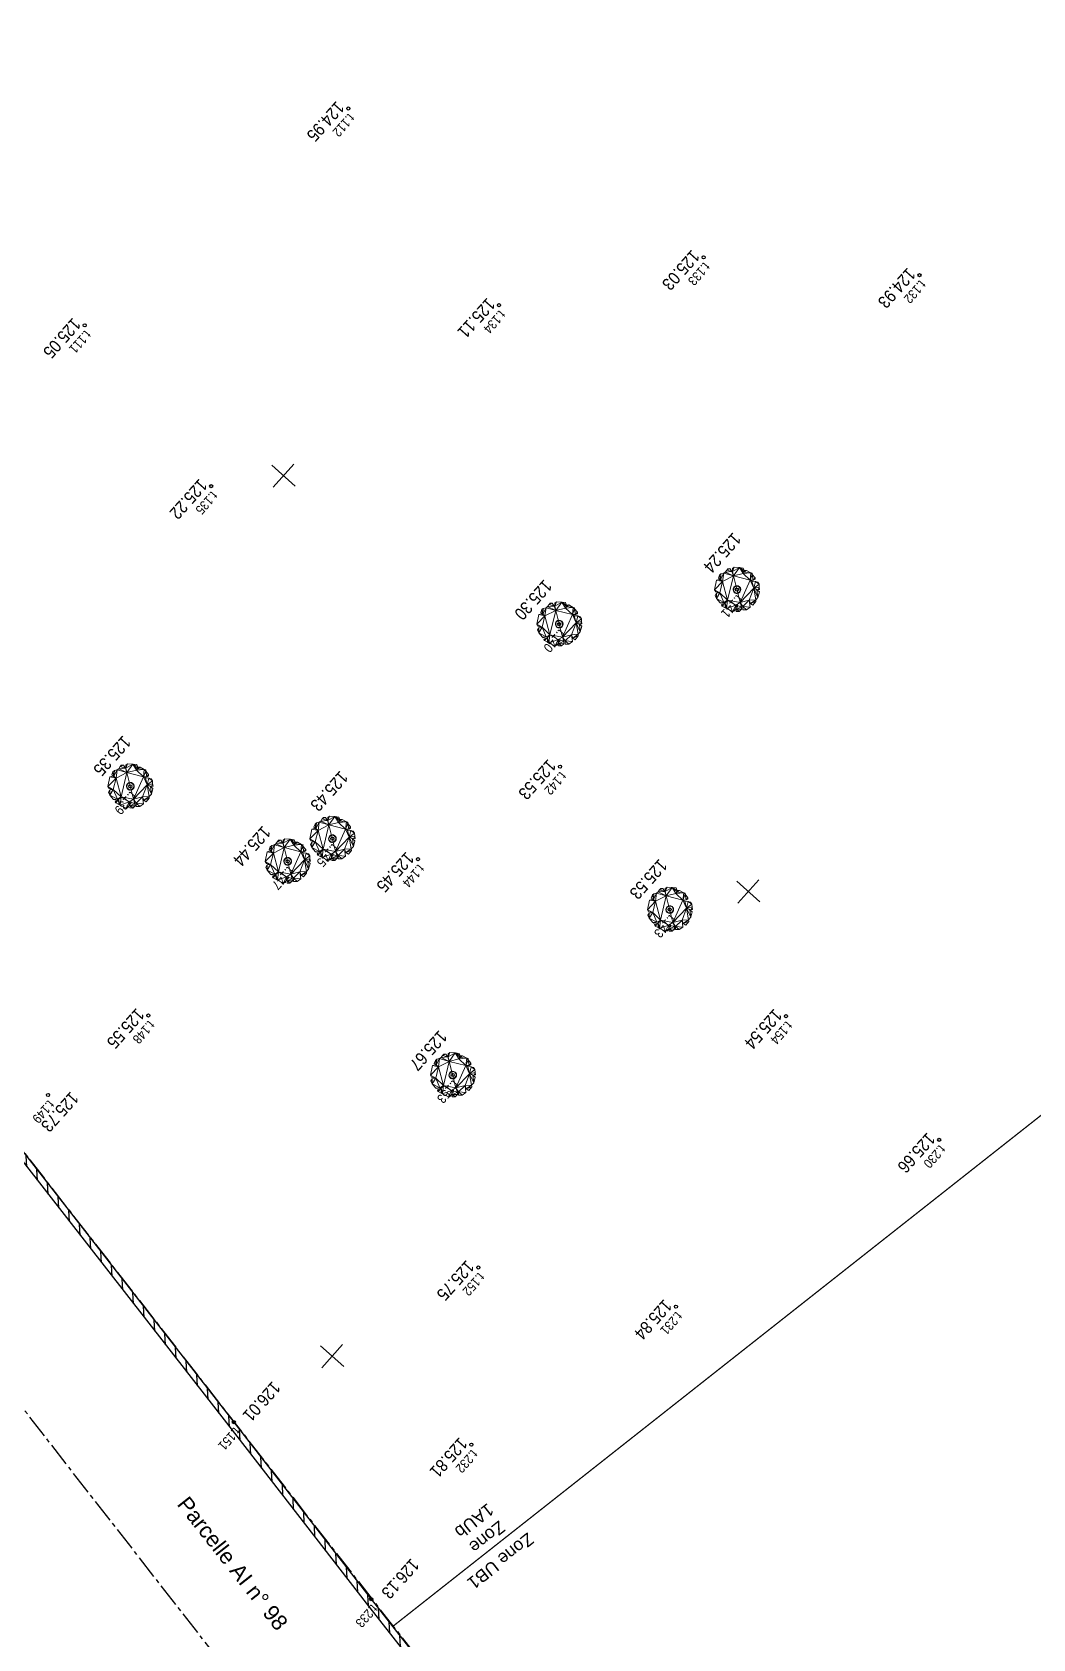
# Model space of a CAD drawing. Header units: metres. Extents: x -2858 to 512, y -1995 to 1252.
# Drawn here: x -2110.6 to -2078.6, y -1499.1 to -1447.6 of the extents above; entities that cross this region are included whole.
import ezdxf
from ezdxf.enums import TextEntityAlignment as Align

# ---------------------------------------------------------------- set-up
doc = ezdxf.new("R2010")
doc.units = ezdxf.units.M
doc.header["$PDMODE"] = 33
doc.header["$PDSIZE"] = 0.1
doc.linetypes.add('AXES2', pattern=[28.575, 19.05, -3.175, 3.175, -3.175])
doc.linetypes.add('INTERROMPU', pattern=[0.75, 0.5, -0.25])
for name, color, linetype in [('Calque commun', 7, 'Continuous'), ('Calque19', 7, 'Continuous'), ('Carroyage(2)_Croix', 7, 'Continuous'), ('Limites', 1, 'AXES2'), ('Mise en Page', 7, 'Continuous'), ('Murs', 7, 'Continuous'), ('Murs Hachures', 7, 'Continuous'), ("Plan Local d'Urbanisme", 30, 'Continuous'), ('Points Topo', 7, 'Continuous'), ('Points Topo Altitude', 7, 'Continuous'), ('Points Topo Matricule', 252, 'Continuous'), ('Textes', 7, 'Continuous'), ('Végétation', 102, 'Continuous')]:
    doc.layers.add(name, color=color, linetype=linetype)
doc.styles.add('Pts Topo SPE', font='', dxfattribs={"width": 0.9})
doc.styles.get("Standard").update_dxf_attribs({"font": 'arial.ttf'})
doc.styles.get('Pts Topo SPE').set_extended_font_data('Titillium Web Light')

# ---------------------------------------------------------------- blocks, each defined once
blk = doc.blocks.new('PointTopo_SPE')
at = {"layer": 'Calque commun', "color": 1, "linetype": 'ByBlock', "lineweight": -2}
blk.add_point((0, 0), dxfattribs=at)
blk = doc.blocks.new('Block158')
at = {"layer": 'Calque19', "color": 34, "linetype": 'Continuous', "lineweight": 9, "true_color": 0x994c00, "flags": 128}
for points in [[(-0.28, 0), (-0.28, 0, 1), (0.28, 0), (0.28, 0, 1), (-0.28, 0), (-0.28, 0)], [(0.25, 0), (0.25, 0, -1), (-0.25, 0), (-0.25, 0, -1), (0.25, 0), (0.25, 0)]]:
    blk.add_lwpolyline(points, format="xyb", dxfattribs=at)
blk = doc.blocks.new('SPE30')
at = {"layer": 'Calque19', "color": 102, "linetype": 'Continuous', "lineweight": 9}
blk.add_polyline3d([(0.83, 1.21, 0), (0.83, 1.21, 0), (0.83, 1.21, 0)], dxfattribs=at)
blk.add_polyline3d([(0.83, 1.21, 0), (0.83, 1.21, 0), (0.83, 1.21, 0)], dxfattribs=at)
at = {"layer": 'Calque19', "color": 34, "linetype": 'Continuous', "lineweight": 9}
for radius in [0.28, 0.25]:
    blk.add_arc((0, 0), radius, 0, 359.9994, dxfattribs=at)
at = {"layer": 'Calque19', "color": 34, "linetype": 'ByBlock', "lineweight": -2, "true_color": 0x994c00}
blk.add_blockref('Block158', (0, 0), dxfattribs=at)
at = {"layer": 'Calque19', "color": 102, "linetype": 'Continuous', "lineweight": 9}
mesh = blk.add_polyface(dxfattribs=at)
corners = [(0.24, -1.17), (1.02, 0.01), (0.99, -0.77), (1.54, 0.25), (1.28, 0.01), (1.52, 0.36), (-0.89, 0.85), (-0.96, 1.1), (-0.6, 1.51), (-1.58, -0.05), (-1.29, -0.46), (-1.51, -0.4), (0.62, 1.49), (0.63, 1.13), (0.31, 1.56), (1.31, -0.08), (1.51, -0.21), (1.52, -0.27), (-0.02, 1.18), (-0.36, 1.51), (0.1, 1.41), (0.7, 1.08), (1.06, 0.93), (0.89, 0.69), (-1.4, -0.51), (-1.41, -0.57), (-1.31, -0.49), (-1.32, -0.93), (1.09, -1.2), (0.47, -1.56), (-0.28, 1.6), (-0.57, -0.85), (-1.17, -0.44), (-1.15, 0.25), (0.54, 0.8), (0.05, -1.64), (0.25, -1.37), (0.27, -1.55), (-0.25, -1.5), (-1.18, 0.41), (-0.39, -1.48), (-0.57, -1.5), (-0.7, -1.5), (-0.8, -1.39), (1.09, 0.88), (1.38, 0.83), (1.46, -0.68), (0.07, 1.62), (-1.31, 0.42), (-1.57, 0.09), (1.6, 0.01), (1.57, -0.08), (1.49, -0.08), (1.14, -1.04), (-1.63, 0.04), (1.25, 0.91), (-1.02, 1.16), (-1.22, 1.08), (0.83, 1.21), (1.06, 1.18), (-0.76, -1.12), (-1.08, -1.23), (-1.34, 0.61), (-1.44, 0.48), (-1.52, 0.41), (-1.41, 0.77), (-1.37, 0.94), (1.2, 1.02), (0.8, 1.29), (-0.97, 1.32), (-0.74, -1.14), (-0.08, -1.62), (-1.48, -0.7), (1.37, -0.9), (1.19, -0.93), (-1.11, 1.22), (-0.92, -1.26), (0.31, -1.45)]
mesh.append_faces([[corners[k] for k in face] for face in [(35, 36, 37), (20, 30, 47), (56, 57, 75), (0, 29, 77)]], dxfattribs={"vtx0": -1, "color": 102})
mesh.append_faces([[corners[k] for k in face] for face in [(3, 4, 5), (9, 10, 11), (12, 13, 14), (18, 19, 20), (15, 2, 1), (40, 31, 38), (50, 4, 3), (62, 6, 39), (32, 27, 26)]], dxfattribs={"vtx0": -1, "vtx1": -1, "color": 102})
mesh.append_faces([[corners[k] for k in face] for face in [(0, 1, 2), (1, 23, 5), (31, 27, 32), (31, 33, 34), (0, 38, 31), (15, 46, 2), (31, 34, 1), (31, 32, 33), (9, 49, 33), (9, 33, 32), (33, 6, 34), (62, 66, 6), (18, 6, 19), (1, 34, 23), (0, 2, 28), (0, 31, 1), (34, 6, 18)]], dxfattribs={"vtx0": -1, "vtx1": -1, "vtx2": -1, "color": 102})
mesh.append_faces([[corners[k] for k in face] for face in [(21, 22, 23), (0, 28, 29), (20, 19, 30), (22, 58, 59), (60, 61, 27), (50, 52, 4), (15, 17, 46), (23, 45, 5), (6, 66, 57), (48, 49, 64), (46, 74, 2), (9, 32, 10), (70, 40, 41)]], dxfattribs={"vtx0": -1, "vtx2": -1, "color": 102})
mesh.append_faces([[corners[k] for k in face] for face in [(63, 48, 64), (67, 22, 59), (72, 25, 27)]], dxfattribs={"vtx1": -1, "color": 102})
mesh.append_faces([[corners[k] for k in face] for face in [(6, 7, 8), (25, 26, 27), (33, 39, 6), (23, 44, 45), (48, 33, 49), (18, 14, 13), (56, 6, 57), (34, 21, 23), (13, 34, 18), (4, 1, 5), (0, 36, 38), (70, 31, 40), (71, 38, 36), (43, 70, 41), (31, 60, 27), (21, 58, 22), (35, 71, 36), (8, 19, 6)]], dxfattribs={"vtx1": -1, "vtx2": -1, "color": 102})
mesh.append_faces([[corners[k] for k in face] for face in [(15, 16, 17), (10, 24, 11), (41, 42, 43), (50, 51, 52), (2, 53, 28), (9, 54, 49), (44, 55, 45), (62, 65, 66), (12, 68, 13), (7, 69, 8), (46, 73, 74), (60, 76, 61)]], dxfattribs={"vtx2": -1, "color": 102})
blk = doc.blocks.new('SPE32')
at = {"layer": 'Calque commun', "color": 0, "linetype": 'ByBlock', "lineweight": -2, "xscale": 0.4420946538448334, "yscale": 0.4420946538448334, "zscale": 0.4420946538448334}
blk.add_blockref('SPE30', (0, 0), dxfattribs=at)

msp = doc.modelspace()

# ---------------------------------------------------------------- hatches: boundary and pattern name
at = {"layer": 'Murs Hachures'}
h = msp.add_hatch(dxfattribs=at)
h.set_pattern_fill('ANSI31', color=256, scale=0.1, angle=-131.8382)
h.set_pattern_definition([(273.16176, (-2135.47334, -1451.94252), (0.3170167, 0.01751175), [])])
h.paths.add_polyline_path([(-2120.661, -1471.267), (-2112.186, -1482.19), (-2104.328, -1492.265), (-2099.924, -1497.946), (-2092.112, -1507.916), (-2088.222, -1512.936), (-2081.663, -1521.337), (-2077.296, -1526.932), (-2071.435, -1534.454), (-2063.477, -1544.683), (-2061.298, -1547.451), (-2061.141, -1547.327), (-2063.319, -1544.559), (-2071.277, -1534.332), (-2077.138, -1526.809), (-2081.505, -1521.214), (-2088.064, -1512.813), (-2091.955, -1507.793), (-2099.766, -1497.823), (-2104.17, -1492.143), (-2112.028, -1482.067), (-2120.503, -1471.144), (-2130.803, -1457.942), (-2135.447, -1451.966), (-2135.605, -1452.089), (-2130.96, -1458.065)])

# ---------------------------------------------------------------- linework, layer by layer
at = {"layer": 'Carroyage(2)_Croix'}
for p, q in [((-2102.95, -1461.45), (-2102.205, -1462.117)), ((-2102.244, -1461.411), (-2102.911, -1462.156)), ((-2088.049, -1474.79), (-2087.304, -1475.457)), ((-2087.343, -1474.751), (-2088.01, -1475.496)), ((-2101.39, -1489.691), (-2100.645, -1490.358)), ((-2100.684, -1489.652), (-2101.351, -1490.397))]:
    msp.add_line(p, q, dxfattribs=at)
at = {"layer": 'Limites', "ltscale": 0.04, "flags": 128}
for points in [[(-2138.801, -1447.658), (-2088.064, -1512.813), (-2046.489, -1566.109)], [(-2050.544, -1569.233), (-2142.563, -1451.085)]]:
    msp.add_lwpolyline(points, dxfattribs=at)
at = {"layer": 'Mise en Page', "color": 30, "linetype": 'INTERROMPU', "ltscale": 0.05, "const_width": 0.04, "flags": 128}
msp.add_lwpolyline([(-2023.402, -1422.148), (-2050.523, -1430.375), (-2043.172, -1454.593), (-2099.064, -1498.687)], dxfattribs=at)
at = {"layer": 'Murs', "flags": 128}
for points in [[(-2135.605, -1452.089), (-2130.96, -1458.065), (-2120.661, -1471.267), (-2112.186, -1482.19), (-2104.328, -1492.265), (-2099.924, -1497.946), (-2092.112, -1507.916), (-2088.222, -1512.936), (-2081.663, -1521.337), (-2077.296, -1526.932), (-2071.435, -1534.454), (-2063.477, -1544.683), (-2061.298, -1547.451)], [(-2135.447, -1451.966), (-2130.803, -1457.942), (-2120.503, -1471.144), (-2112.028, -1482.067), (-2104.17, -1492.143), (-2099.766, -1497.823), (-2091.955, -1507.793), (-2088.064, -1512.813), (-2081.505, -1521.214), (-2077.138, -1526.809), (-2071.277, -1534.332), (-2063.319, -1544.559), (-2061.141, -1547.327)]]:
    msp.add_lwpolyline(points, dxfattribs=at)

# ---------------------------------------------------------------- block references
at = {"layer": 'Points Topo'}
ref = msp.add_blockref('PointTopo_SPE', (-2100.502, -1450.005, 124.948), dxfattribs=dict(at, rotation=228.1617603435354))
ref.add_attrib('MAT', 't.112', (-2100.494, -1450.146, 124.948), dxfattribs={"layer": 'Points Topo Matricule', "height": 0.3, "rotation": 228.1618, "style": 'Pts Topo SPE', "width": 0.9})
ref.add_attrib('ALT', '124.95', dxfattribs={"layer": 'Points Topo Altitude', "height": 0.4, "rotation": 228.1618, "style": 'Pts Topo SPE', "width": 0.9}).set_placement((-2100.586, -1450.009, 124.948), align=Align.TOP_LEFT)
ref = msp.add_blockref('PointTopo_SPE', (-2089.109, -1454.777, 125.029), dxfattribs=dict(at, rotation=228.1617603435354))
ref.add_attrib('MAT', 't.133', (-2089.101, -1454.918, 125.029), dxfattribs={"layer": 'Points Topo Matricule', "height": 0.3, "rotation": 228.1618, "style": 'Pts Topo SPE', "width": 0.9})
ref.add_attrib('ALT', '125.03', dxfattribs={"layer": 'Points Topo Altitude', "height": 0.4, "rotation": 228.1618, "style": 'Pts Topo SPE', "width": 0.9}).set_placement((-2089.194, -1454.782, 125.029), align=Align.TOP_LEFT)
ref = msp.add_blockref('PointTopo_SPE', (-2082.19, -1455.35, 124.928), dxfattribs=dict(at, rotation=228.1617603435354))
ref.add_attrib('MAT', 't.132', (-2082.182, -1455.491, 124.928), dxfattribs={"layer": 'Points Topo Matricule', "height": 0.3, "rotation": 228.1618, "style": 'Pts Topo SPE', "width": 0.9})
ref.add_attrib('ALT', '124.93', dxfattribs={"layer": 'Points Topo Altitude', "height": 0.4, "rotation": 228.1618, "style": 'Pts Topo SPE', "width": 0.9}).set_placement((-2082.275, -1455.355, 124.928), align=Align.TOP_LEFT)
ref = msp.add_blockref('PointTopo_SPE', (-2095.667, -1456.315, 125.11), dxfattribs=dict(at, rotation=228.1617603435354))
ref.add_attrib('MAT', 't.134', (-2095.659, -1456.456, 125.11), dxfattribs={"layer": 'Points Topo Matricule', "height": 0.3, "rotation": 228.1618, "style": 'Pts Topo SPE', "width": 0.9})
ref.add_attrib('ALT', '125.11', dxfattribs={"layer": 'Points Topo Altitude', "height": 0.4, "rotation": 228.1618, "style": 'Pts Topo SPE', "width": 0.9}).set_placement((-2095.751, -1456.32, 125.11), align=Align.TOP_LEFT)
ref = msp.add_blockref('PointTopo_SPE', (-2108.95, -1456.958, 125.054), dxfattribs=dict(at, rotation=228.1617603435354))
ref.add_attrib('MAT', 't.111', (-2108.942, -1457.099, 125.054), dxfattribs={"layer": 'Points Topo Matricule', "height": 0.3, "rotation": 228.1618, "style": 'Pts Topo SPE', "width": 0.9})
ref.add_attrib('ALT', '125.05', dxfattribs={"layer": 'Points Topo Altitude', "height": 0.4, "rotation": 228.1618, "style": 'Pts Topo SPE', "width": 0.9}).set_placement((-2109.035, -1456.962, 125.054), align=Align.TOP_LEFT)
ref = msp.add_blockref('PointTopo_SPE', (-2104.895, -1462.12, 125.219), dxfattribs=dict(at, rotation=228.1617603435354))
ref.add_attrib('MAT', 't.135', (-2104.887, -1462.261, 125.219), dxfattribs={"layer": 'Points Topo Matricule', "height": 0.3, "rotation": 228.1618, "style": 'Pts Topo SPE', "width": 0.9})
ref.add_attrib('ALT', '125.22', dxfattribs={"layer": 'Points Topo Altitude', "height": 0.4, "rotation": 228.1618, "style": 'Pts Topo SPE', "width": 0.9}).set_placement((-2104.98, -1462.125, 125.219), align=Align.TOP_LEFT)
ref = msp.add_blockref('PointTopo_SPE', (-2088.045, -1465.439, 125.245), dxfattribs=dict(at, rotation=228.1617603435354))
ref.add_attrib('MAT', 't.141', (-2088.038, -1465.581, 125.245), dxfattribs={"layer": 'Points Topo Matricule', "height": 0.3, "rotation": 228.1618, "style": 'Pts Topo SPE', "width": 0.9})
ref.add_attrib('ALT', '125.24', dxfattribs={"layer": 'Points Topo Altitude', "height": 0.4, "rotation": 228.1618, "style": 'Pts Topo SPE', "width": 0.9}).set_placement((-2087.869, -1463.847, 125.245), align=Align.TOP_LEFT)
ref = msp.add_blockref('PointTopo_SPE', (-2093.74, -1466.545, 125.297), dxfattribs=dict(at, rotation=228.1617603435354))
ref.add_attrib('MAT', 't.140', (-2093.732, -1466.686, 125.297), dxfattribs={"layer": 'Points Topo Matricule', "height": 0.3, "rotation": 228.1618, "style": 'Pts Topo SPE', "width": 0.9})
ref.add_attrib('ALT', '125.30', dxfattribs={"layer": 'Points Topo Altitude', "height": 0.4, "rotation": 228.1618, "style": 'Pts Topo SPE', "width": 0.9}).set_placement((-2093.927, -1465.357, 125.297), align=Align.TOP_LEFT)
ref = msp.add_blockref('PointTopo_SPE', (-2107.489, -1471.747, 125.348), dxfattribs=dict(at, rotation=228.1617603435354))
ref.add_attrib('MAT', 't.139', (-2107.481, -1471.888, 125.348), dxfattribs={"layer": 'Points Topo Matricule', "height": 0.3, "rotation": 228.1618, "style": 'Pts Topo SPE', "width": 0.9})
ref.add_attrib('ALT', '125.35', dxfattribs={"layer": 'Points Topo Altitude', "height": 0.4, "rotation": 228.1618, "style": 'Pts Topo SPE', "width": 0.9}).set_placement((-2107.426, -1470.36, 125.348), align=Align.TOP_LEFT)
ref = msp.add_blockref('PointTopo_SPE', (-2093.713, -1471.115, 125.533), dxfattribs=dict(at, rotation=228.1617603435354))
ref.add_attrib('MAT', 't.142', (-2093.705, -1471.256, 125.533), dxfattribs={"layer": 'Points Topo Matricule', "height": 0.3, "rotation": 228.1618, "style": 'Pts Topo SPE', "width": 0.9})
ref.add_attrib('ALT', '125.53', dxfattribs={"layer": 'Points Topo Altitude', "height": 0.4, "rotation": 228.1618, "style": 'Pts Topo SPE', "width": 0.9}).set_placement((-2093.798, -1471.12, 125.533), align=Align.TOP_LEFT)
ref = msp.add_blockref('PointTopo_SPE', (-2101.012, -1473.426, 125.433), dxfattribs=dict(at, rotation=228.1617603435354))
ref.add_attrib('MAT', 't.145', (-2101.004, -1473.567, 125.433), dxfattribs={"layer": 'Points Topo Matricule', "height": 0.3, "rotation": 228.1618, "style": 'Pts Topo SPE', "width": 0.9})
ref.add_attrib('ALT', '125.43', dxfattribs={"layer": 'Points Topo Altitude', "height": 0.4, "rotation": 228.1618, "style": 'Pts Topo SPE', "width": 0.9}).set_placement((-2100.467, -1471.492, 125.433), align=Align.TOP_LEFT)
ref = msp.add_blockref('PointTopo_SPE', (-2102.446, -1474.153, 125.442), dxfattribs=dict(at, rotation=228.1617603435354))
ref.add_attrib('MAT', 't.147', (-2102.438, -1474.295, 125.442), dxfattribs={"layer": 'Points Topo Matricule', "height": 0.3, "rotation": 228.1618, "style": 'Pts Topo SPE', "width": 0.9})
ref.add_attrib('ALT', '125.44', dxfattribs={"layer": 'Points Topo Altitude', "height": 0.4, "rotation": 228.1618, "style": 'Pts Topo SPE', "width": 0.9}).set_placement((-2102.946, -1473.257, 125.442), align=Align.TOP_LEFT)
ref = msp.add_blockref('PointTopo_SPE', (-2098.264, -1474.085, 125.454), dxfattribs=dict(at, rotation=228.1617603435354))
ref.add_attrib('MAT', 't.144', (-2098.256, -1474.227, 125.454), dxfattribs={"layer": 'Points Topo Matricule', "height": 0.3, "rotation": 228.1618, "style": 'Pts Topo SPE', "width": 0.9})
ref.add_attrib('ALT', '125.45', dxfattribs={"layer": 'Points Topo Altitude', "height": 0.4, "rotation": 228.1618, "style": 'Pts Topo SPE', "width": 0.9}).set_placement((-2098.349, -1474.09, 125.454), align=Align.TOP_LEFT)
ref = msp.add_blockref('PointTopo_SPE', (-2090.197, -1475.7, 125.527), dxfattribs=dict(at, rotation=228.1617603435354))
ref.add_attrib('MAT', 't.143', (-2090.189, -1475.842, 125.527), dxfattribs={"layer": 'Points Topo Matricule', "height": 0.3, "rotation": 228.1618, "style": 'Pts Topo SPE', "width": 0.9})
ref.add_attrib('ALT', '125.53', dxfattribs={"layer": 'Points Topo Altitude', "height": 0.4, "rotation": 228.1618, "style": 'Pts Topo SPE', "width": 0.9}).set_placement((-2090.234, -1474.317, 125.527), align=Align.TOP_LEFT)
ref = msp.add_blockref('PointTopo_SPE', (-2106.91, -1479.1, 125.548), dxfattribs=dict(at, rotation=228.1617603435354))
ref.add_attrib('MAT', 't.148', (-2106.902, -1479.241, 125.548), dxfattribs={"layer": 'Points Topo Matricule', "height": 0.3, "rotation": 228.1618, "style": 'Pts Topo SPE', "width": 0.9})
ref.add_attrib('ALT', '125.55', dxfattribs={"layer": 'Points Topo Altitude', "height": 0.4, "rotation": 228.1618, "style": 'Pts Topo SPE', "width": 0.9}).set_placement((-2106.995, -1479.105, 125.548), align=Align.TOP_LEFT)
ref = msp.add_blockref('PointTopo_SPE', (-2086.468, -1479.119, 125.541), dxfattribs=dict(at, rotation=228.1617603435354))
ref.add_attrib('MAT', 't.154', (-2086.46, -1479.26, 125.541), dxfattribs={"layer": 'Points Topo Matricule', "height": 0.3, "rotation": 228.1618, "style": 'Pts Topo SPE', "width": 0.9})
ref.add_attrib('ALT', '125.54', dxfattribs={"layer": 'Points Topo Altitude', "height": 0.4, "rotation": 228.1618, "style": 'Pts Topo SPE', "width": 0.9}).set_placement((-2086.553, -1479.124, 125.541), align=Align.TOP_LEFT)
ref = msp.add_blockref('PointTopo_SPE', (-2097.154, -1481.008, 125.675), dxfattribs=dict(at, rotation=228.1617603435354))
ref.add_attrib('MAT', 't.153', (-2097.146, -1481.149, 125.675), dxfattribs={"layer": 'Points Topo Matricule', "height": 0.3, "rotation": 228.1618, "style": 'Pts Topo SPE', "width": 0.9})
ref.add_attrib('ALT', '125.67', dxfattribs={"layer": 'Points Topo Altitude', "height": 0.4, "rotation": 228.1618, "style": 'Pts Topo SPE', "width": 0.9}).set_placement((-2097.291, -1479.813, 125.675), align=Align.TOP_LEFT)
ref = msp.add_blockref('PointTopo_SPE', (-2110.126, -1481.649, 125.728), dxfattribs=dict(at, rotation=228.1617603435354))
ref.add_attrib('MAT', 't.149', (-2110.118, -1481.791, 125.728), dxfattribs={"layer": 'Points Topo Matricule', "height": 0.3, "rotation": 228.1618, "style": 'Pts Topo SPE', "width": 0.9})
ref.add_attrib('ALT', '125.73', dxfattribs={"layer": 'Points Topo Altitude', "height": 0.4, "rotation": 228.1618, "style": 'Pts Topo SPE', "width": 0.9}).set_placement((-2109.102, -1481.782, 125.728), align=Align.TOP_LEFT)
ref = msp.add_blockref('PointTopo_SPE', (-2081.559, -1483.088, 125.659), dxfattribs=dict(at, rotation=228.1617603435354))
ref.add_attrib('MAT', 't.230', (-2081.552, -1483.23, 125.659), dxfattribs={"layer": 'Points Topo Matricule', "height": 0.3, "rotation": 228.1618, "style": 'Pts Topo SPE', "width": 0.9})
ref.add_attrib('ALT', '125.66', dxfattribs={"layer": 'Points Topo Altitude', "height": 0.4, "rotation": 228.1618, "style": 'Pts Topo SPE', "width": 0.9}).set_placement((-2081.644, -1483.093, 125.659), align=Align.TOP_LEFT)
ref = msp.add_blockref('PointTopo_SPE', (-2096.335, -1487.184, 125.75), dxfattribs=dict(at, rotation=228.1617603435354))
ref.add_attrib('MAT', 't.152', (-2096.327, -1487.325, 125.75), dxfattribs={"layer": 'Points Topo Matricule', "height": 0.3, "rotation": 228.1618, "style": 'Pts Topo SPE', "width": 0.9})
ref.add_attrib('ALT', '125.75', dxfattribs={"layer": 'Points Topo Altitude', "height": 0.4, "rotation": 228.1618, "style": 'Pts Topo SPE', "width": 0.9}).set_placement((-2096.42, -1487.189, 125.75), align=Align.TOP_LEFT)
ref = msp.add_blockref('PointTopo_SPE', (-2089.998, -1488.437, 125.835), dxfattribs=dict(at, rotation=228.1617603435354))
ref.add_attrib('MAT', 't.231', (-2089.99, -1488.578, 125.835), dxfattribs={"layer": 'Points Topo Matricule', "height": 0.3, "rotation": 228.1618, "style": 'Pts Topo SPE', "width": 0.9})
ref.add_attrib('ALT', '125.84', dxfattribs={"layer": 'Points Topo Altitude', "height": 0.4, "rotation": 228.1618, "style": 'Pts Topo SPE', "width": 0.9}).set_placement((-2090.083, -1488.442, 125.835), align=Align.TOP_LEFT)
ref = msp.add_blockref('PointTopo_SPE', (-2104.17, -1492.143, 126.011), dxfattribs=dict(at, rotation=228.1617603435354))
ref.add_attrib('MAT', 't.151', (-2104.162, -1492.284, 126.011), dxfattribs={"layer": 'Points Topo Matricule', "height": 0.3, "rotation": 228.1618, "style": 'Pts Topo SPE', "width": 0.9})
ref.add_attrib('ALT', '126.01', dxfattribs={"layer": 'Points Topo Altitude', "height": 0.4, "rotation": 228.1618, "style": 'Pts Topo SPE', "width": 0.9}).set_placement((-2102.634, -1491.072, 126.011), align=Align.TOP_LEFT)
ref = msp.add_blockref('PointTopo_SPE', (-2096.556, -1492.865, 125.813), dxfattribs=dict(at, rotation=228.1617603435354))
ref.add_attrib('MAT', 't.232', (-2096.548, -1493.006, 125.813), dxfattribs={"layer": 'Points Topo Matricule', "height": 0.3, "rotation": 228.1618, "style": 'Pts Topo SPE', "width": 0.9})
ref.add_attrib('ALT', '125.81', dxfattribs={"layer": 'Points Topo Altitude', "height": 0.4, "rotation": 228.1618, "style": 'Pts Topo SPE', "width": 0.9}).set_placement((-2096.641, -1492.87, 125.813), align=Align.TOP_LEFT)
ref = msp.add_blockref('PointTopo_SPE', (-2099.766, -1497.823, 126.133), dxfattribs=dict(at, rotation=228.1617603435354))
ref.add_attrib('MAT', 't.233', (-2099.758, -1497.964, 126.133), dxfattribs={"layer": 'Points Topo Matricule', "height": 0.3, "rotation": 228.1618, "style": 'Pts Topo SPE', "width": 0.9})
ref.add_attrib('ALT', '126.13', dxfattribs={"layer": 'Points Topo Altitude', "height": 0.4, "rotation": 228.1618, "style": 'Pts Topo SPE', "width": 0.9}).set_placement((-2098.188, -1496.755, 126.133), align=Align.TOP_LEFT)
at = {"layer": 'Végétation', "color": 7, "rotation": 228.1617603435354}
for p in [(-2088.045, -1465.439), (-2093.74, -1466.545), (-2107.489, -1471.747), (-2101.012, -1473.426), (-2102.446, -1474.153), (-2090.197, -1475.7), (-2097.154, -1481.008)]:
    msp.add_blockref('SPE32', p, dxfattribs=at)

# ---------------------------------------------------------------- texts
at = {"layer": "Plan Local d'Urbanisme", "char_height": 0.4, "attachment_point": 1, "rotation": 218.2704}
for s, width, insert in [('\\pxqc;Zone 1AUb', 2.61394, (-2094.897, -1495.181)), ('Zone UB1', 10.22449, (-2094.505, -1495.98))]:
    msp.add_mtext_dynamic_manual_height_columns(s, width=width, gutter_width=2, heights=[0], dxfattribs=dict(at, insert=insert))
at = {"layer": 'Textes', "insert": (-2105.881, -1494.142), "char_height": 0.5, "attachment_point": 1, "rotation": 308.2031}
msp.add_mtext_dynamic_manual_height_columns('\\pi0.42069;Parcelle AI n° 98', width=5.61128, gutter_width=2, heights=[0], dxfattribs=at)

doc.saveas('drawing.dxf')
